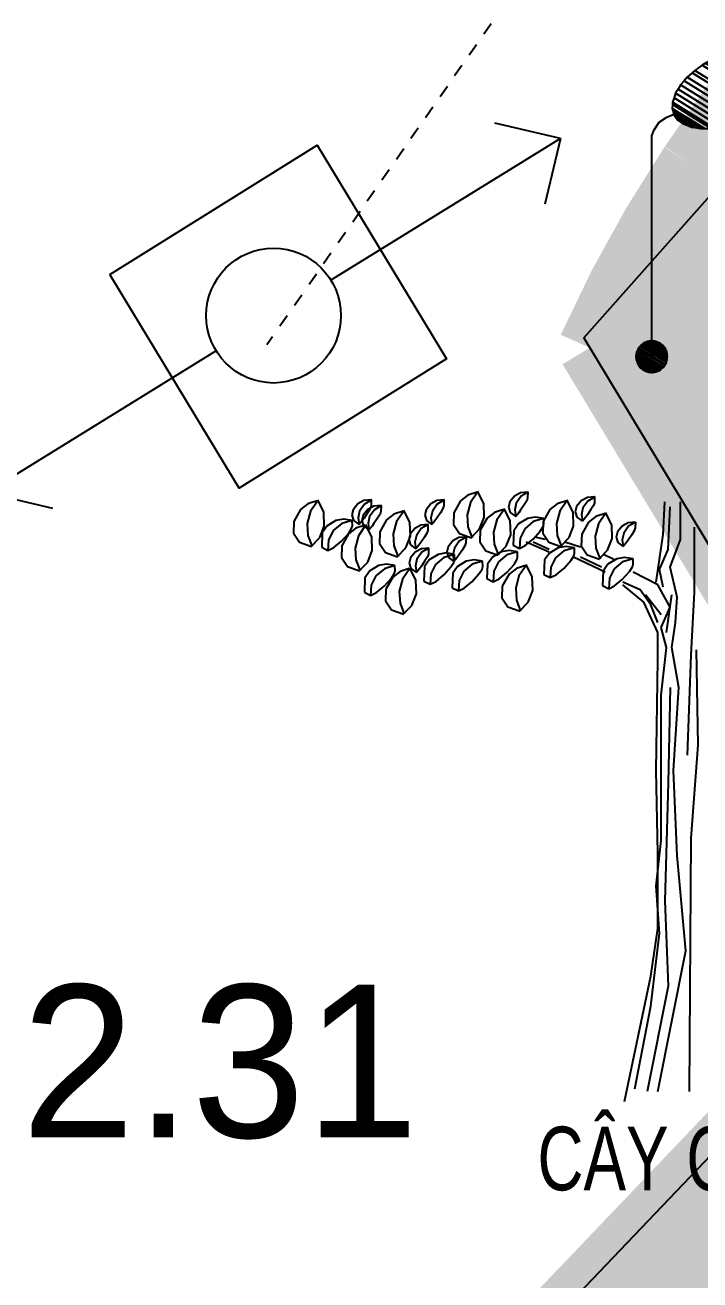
# Model space of a CAD drawing. Header units: millimetres. Extents: x 476643 to 477419, y 1110674 to 1111494.
# Drawn here: x 476932.17 to 476937.48, y 1111227.27 to 1111237.13 of the extents above; entities that cross this region are included whole.
import ezdxf

# ---------------------------------------------------------------- set-up
doc = ezdxf.new("R2010")
doc.units = ezdxf.units.MM
doc.header["$LTSCALE"] = 0.001
doc.header["$MEASUREMENT"] = 0
doc.linetypes.add('DASHED2', pattern=[0.375, 0.25, -0.125])
doc.layers.add('D-CONGTRINH', color=7, linetype='Continuous', lineweight=15)
doc.layers.add('HT_Text', color=7, linetype='Continuous', lineweight=15)
for name, color, linetype in [('HT_Cao do', 7, 'Continuous'), ('HT_duong', 1, 'Continuous'), ('HT_thuc vat', 3, 'Continuous'), ('Ky hieu', 7, 'Continuous'), ('Net manh', 252, 'Continuous')]:
    doc.layers.add(name, color=color, linetype=linetype)
doc.styles.add('DIM', font='VAVON.TTF')

# ---------------------------------------------------------------- blocks, each defined once
blk = doc.blocks.new('CDHT')
at = {"layer": 'Ky hieu', "color": 5, "ltscale": 0.001}
for p, q in [((474181.866, 1112250.568), (474182.503, 1112251.205)), ((474190.866, 1112250.568), (474190.23, 1112251.205)), ((474181.866, 1112250.568), (474185.466, 1112250.568)), ((474181.866, 1112250.568), (474182.503, 1112249.932)), ((474187.266, 1112250.568), (474190.866, 1112250.568)), ((474190.866, 1112250.568), (474190.23, 1112249.932))]:
    blk.add_line(p, q, dxfattribs=at)
blk.add_circle((474186.366, 1112250.568), 0.9, dxfattribs=at)
blk = doc.blocks.new('Cot den')
at = {"layer": 'Ky hieu', "color": 5, "linetype": 'Continuous'}
for p, q in [((474186.045, 1112245.174), (474186.126, 1112245.228)), ((474186.126, 1112245.228), (474186.193, 1112245.255)), ((474185.965, 1112245.026), (474185.991, 1112245.093)), ((474185.991, 1112245.093), (474186.045, 1112245.174)), ((474185.965, 1112242.67), (474185.965, 1112245.026))]:
    blk.add_line(p, q, dxfattribs=at)
mesh = blk.add_polyface(dxfattribs=at)
corners = [(474186.293, 1112245.159), (474186.24, 1112245.199), (474186.324, 1112245.147), (474186.222, 1112245.225), (474186.388, 1112245.122), (474186.202, 1112245.255), (474186.426, 1112245.115), (474186.192, 1112245.289), (474186.489, 1112245.105), (474186.184, 1112245.319), (474186.528, 1112245.105), (474186.186, 1112245.362), (474186.599, 1112245.106), (474186.187, 1112245.386), (474186.631, 1112245.111), (474186.204, 1112245.434), (474186.707, 1112245.122), (474186.22, 1112245.483), (474186.772, 1112245.14), (474186.246, 1112245.526), (474186.839, 1112245.159), (474186.272, 1112245.571), (474186.898, 1112245.183), (474186.31, 1112245.616), (474186.965, 1112245.21), (474186.343, 1112245.654), (474187.016, 1112245.237), (474186.397, 1112245.701), (474187.086, 1112245.274), (474186.425, 1112245.727), (474187.119, 1112245.297), (474186.505, 1112245.781), (474187.199, 1112245.351), (474186.538, 1112245.804), (474187.227, 1112245.377), (474186.608, 1112245.841), (474187.281, 1112245.424), (474186.658, 1112245.868), (474187.313, 1112245.462), (474186.726, 1112245.896), (474187.352, 1112245.507), (474186.785, 1112245.919), (474187.378, 1112245.552), (474186.851, 1112245.938), (474187.404, 1112245.595), (474186.917, 1112245.956), (474187.42, 1112245.644), (474186.993, 1112245.967), (474187.436, 1112245.692), (474187.025, 1112245.972), (474187.438, 1112245.716), (474187.095, 1112245.973), (474187.44, 1112245.759), (474187.135, 1112245.973), (474187.432, 1112245.789), (474187.422, 1112245.824), (474187.197, 1112245.963), (474187.422, 1112245.824), (474187.401, 1112245.854), (474187.235, 1112245.956), (474187.384, 1112245.879), (474187.3, 1112245.931), (474187.331, 1112245.919)]
mesh.append_faces([[corners[k] for k in face] for face in [(0, 0, 2, 1), (1, 2, 4, 3), (3, 4, 6, 5), (5, 6, 8, 7), (7, 8, 10, 9), (9, 10, 12, 11), (11, 12, 14, 13), (13, 14, 16, 15), (15, 16, 18, 17), (17, 18, 20, 19), (19, 20, 22, 21), (21, 22, 24, 23), (23, 24, 26, 25), (25, 26, 28, 27), (27, 28, 30, 29), (29, 30, 32, 31), (31, 32, 34, 33), (33, 34, 36, 35), (35, 36, 38, 37), (37, 38, 40, 39), (39, 40, 42, 41), (41, 42, 44, 43), (43, 44, 46, 45), (45, 46, 48, 47), (47, 48, 50, 49), (49, 50, 52, 51), (51, 52, 54, 53), (53, 54, 57, 56), (56, 55, 58, 59), (59, 58, 60, 61), (61, 60, 62, 62)]], dxfattribs={"vtx0": -1, "vtx2": -1, "color": 5})
mesh = blk.add_polyface(dxfattribs=at)
corners = [(474185.872, 1112242.529), (474185.856, 1112242.542), (474185.903, 1112242.513), (474185.846, 1112242.551), (474185.909, 1112242.511), (474185.832, 1112242.567), (474185.934, 1112242.504), (474185.824, 1112242.577), (474185.943, 1112242.503), (474185.815, 1112242.594), (474185.965, 1112242.501), (474185.808, 1112242.608), (474185.978, 1112242.502), (474185.804, 1112242.623), (474185.995, 1112242.504), (474185.799, 1112242.639), (474186.01, 1112242.508), (474185.798, 1112242.655), (474186.026, 1112242.513), (474185.796, 1112242.67), (474186.039, 1112242.519), (474185.796, 1112242.67), (474186.057, 1112242.529), (474185.798, 1112242.689), (474186.065, 1112242.535), (474185.799, 1112242.7), (474186.084, 1112242.551), (474185.806, 1112242.723), (474186.089, 1112242.557), (474185.808, 1112242.732), (474186.105, 1112242.577), (474185.82, 1112242.754), (474186.109, 1112242.585), (474185.824, 1112242.762), (474186.121, 1112242.608), (474185.84, 1112242.782), (474186.123, 1112242.616), (474185.846, 1112242.789), (474186.13, 1112242.639), (474185.864, 1112242.804), (474186.131, 1112242.65), (474185.872, 1112242.81), (474186.133, 1112242.67), (474185.89, 1112242.82), (474186.131, 1112242.684), (474185.903, 1112242.826), (474186.13, 1112242.7), (474185.919, 1112242.831), (474186.125, 1112242.716), (474185.934, 1112242.835), (474186.121, 1112242.732), (474185.951, 1112242.837), (474186.114, 1112242.745), (474185.965, 1112242.838), (474186.105, 1112242.762), (474185.986, 1112242.836), (474186.097, 1112242.772), (474185.995, 1112242.835), (474186.084, 1112242.789), (474186.02, 1112242.828), (474186.073, 1112242.797), (474186.026, 1112242.826), (474186.057, 1112242.81)]
mesh.append_faces([[corners[k] for k in face] for face in [(0, 0, 2, 1), (1, 2, 4, 3), (3, 4, 6, 5), (5, 6, 8, 7), (7, 8, 10, 9), (9, 10, 12, 11), (11, 12, 14, 13), (13, 14, 16, 15), (15, 16, 18, 17), (17, 18, 20, 19), (21, 20, 22, 23), (23, 22, 24, 25), (25, 24, 26, 27), (27, 26, 28, 29), (29, 28, 30, 31), (31, 30, 32, 33), (33, 32, 34, 35), (35, 34, 36, 37), (37, 36, 38, 39), (39, 38, 40, 41), (41, 40, 42, 43), (43, 42, 44, 45), (45, 44, 46, 47), (47, 46, 48, 49), (49, 48, 50, 51), (51, 50, 52, 53), (53, 52, 54, 55), (55, 54, 56, 57), (57, 56, 58, 59), (59, 58, 60, 61), (61, 60, 62, 62)]], dxfattribs={"vtx0": -1, "vtx2": -1, "color": 5})
blk = doc.blocks.new('tree50')
for p, q in [((-1807.4204, 4750.4996), (-1879.5884, 4727.1356)), ((-1803.0988, 4750.4996), (-1859.4468, 4667.5916)), ((-1754.6128, 4660.1676), (-1803.0988, 4756.6996)), ((-1464.94, 4745.6916), (-1512.4984, 4719.5196)), ((-1408.4212, 4750.4996), (-1464.94, 4745.6916)), ((-1404.0756, 4750.4996), (-1461.4484, 4717.7356)), ((-1408.4212, 4750.4996), (-1409.7884, 4704.0156)), ((-3137.3276, 4658.9476), (-3195.2864, 4614.1716)), ((-3065.1596, 4682.3356), (-3137.3276, 4658.9476)), ((-3060.8384, 4682.3356), (-3117.186, 4599.4036)), ((-3012.352, 4591.9796), (-3060.8384, 4688.5356)), ((-2744.2368, 4657.5556), (-2780.8332, 4612.1476)), ((-2696.6536, 4683.7036), (-2744.2368, 4657.5556)), ((-2693.1624, 4655.7476), (-2731.224, 4601.7716)), ((-2640.1352, 4688.5356), (-2696.6536, 4683.7036)), ((-2635.7896, 4688.5356), (-2693.1624, 4655.7476)), ((-2618.5776, 4640.3196), (-2666.1604, 4614.1716)), ((-2641.5268, 4642.0276), (-2648.802, 4620.3476)), ((-2640.1352, 4688.5356), (-2641.5268, 4642.0276)), ((-2562.0588, 4645.1556), (-2618.5776, 4640.3196)), ((-2557.7376, 4645.1556), (-2615.0864, 4612.3636)), ((-2562.0588, 4645.1556), (-2563.4504, 4598.6436)), ((-2171.7268, 4657.5556), (-2208.348, 4612.1476)), ((-2124.1684, 4683.7036), (-2171.7268, 4657.5556)), ((-2120.6772, 4655.7476), (-2158.7144, 4601.7716)), ((-2067.6496, 4688.5356), (-2124.1684, 4683.7036)), ((-2063.304, 4688.5356), (-2120.6772, 4655.7476)), ((-2069.0168, 4642.0276), (-2076.3168, 4620.3476)), ((-2067.6496, 4688.5356), (-2069.0168, 4642.0276)), ((-1937.5472, 4682.3356), (-1991.136, 4587.8276)), ((-1879.5884, 4727.1356), (-1937.5472, 4682.3356)), ((-1859.4468, 4667.5916), (-1885.4964, 4570.7876)), ((-1751.0484, 4552.1836), (-1754.6128, 4660.1676)), ((-1549.1196, 4674.1316), (-1560.2036, 4632.7516)), ((-1512.4984, 4719.5196), (-1549.1196, 4674.1316)), ((-1499.4856, 4663.7316), (-1511.0824, 4611.4396)), ((-1461.4484, 4717.7356), (-1499.4856, 4663.7316)), ((-1436.888, 4649.7676), (-1464.7932, 4607.9716)), ((-1417.0884, 4682.3356), (-1436.888, 4649.7676)), ((-1409.7884, 4704.0156), (-1417.0884, 4682.3356)), ((-1176.976, 4658.9476), (-1234.9348, 4614.1716)), ((-1104.8324, 4682.3356), (-1176.976, 4658.9476)), ((-1100.4868, 4682.3356), (-1156.8344, 4599.4036)), ((-1052.0248, 4591.9796), (-1100.4868, 4688.5356)), ((-1024.3392, 4636.9516), (-1035.4232, 4595.5676)), ((-987.718, 4682.3356), (-1024.3392, 4636.9516)), ((-940.1352, 4708.4836), (-987.718, 4682.3356)), ((-936.644, 4680.5556), (-974.7056, 4626.5516)), ((-883.6408, 4713.3196), (-940.1352, 4708.4836)), ((-879.2952, 4713.3196), (-936.644, 4680.5556)), ((-892.308, 4645.1556), (-912.1076, 4612.5836)), ((-885.008, 4666.8316), (-892.308, 4645.1556)), ((-883.6408, 4713.3196), (-885.008, 4666.8316)), ((-344.968, 4416.9076), (-331.152, 4673.2556)), ((-206.98, 4377.4796), (-206.98, 4673.2556)), ((-3195.2864, 4614.1716), (-3248.8752, 4519.6396)), ((-3117.186, 4599.4036), (-3143.2356, 4502.5996)), ((-3008.7876, 4484.0196), (-3012.352, 4591.9796)), ((-2855.1496, 4538.0996), (-2917.8452, 4526.6236)), ((-2789.2072, 4526.6236), (-2855.1496, 4538.0996)), ((-2780.8332, 4612.1476), (-2791.9416, 4570.7876)), ((-2791.9416, 4570.7876), (-2778.1968, 4528.4076)), ((-2731.224, 4601.7716), (-2742.7964, 4549.4756)), ((-2742.7964, 4549.4756), (-2735.5452, 4496.3996)), ((-2702.7572, 4568.7636), (-2713.8656, 4527.4036)), ((-2696.5072, 4545.9836), (-2711.5464, 4525.6716)), ((-2666.1604, 4614.1716), (-2702.7572, 4568.7636)), ((-2668.602, 4587.8036), (-2696.5072, 4545.9836)), ((-2648.802, 4620.3476), (-2668.602, 4587.8036)), ((-2653.148, 4558.3876), (-2664.7444, 4506.0916)), ((-2615.0864, 4612.3636), (-2653.148, 4558.3876)), ((-2590.55, 4544.4196), (-2618.4556, 4502.5996)), ((-2570.7504, 4576.9636), (-2590.55, 4544.4196)), ((-2563.4504, 4598.6436), (-2570.7504, 4576.9636)), ((-2460.7404, 4578.3796), (-2518.6996, 4533.5796)), ((-2388.5972, 4601.7716), (-2460.7404, 4578.3796)), ((-2384.2512, 4601.7716), (-2440.5988, 4518.8356)), ((-2335.7896, 4511.4116), (-2384.2512, 4607.9716)), ((-2208.348, 4612.1476), (-2219.432, 4570.7876)), ((-2219.432, 4570.7876), (-2205.7112, 4528.4076)), ((-2158.7144, 4601.7716), (-2170.3108, 4549.4756)), ((-2170.3108, 4549.4756), (-2163.06, 4496.3996)), ((-2124.022, 4545.9836), (-2139.0364, 4525.6716)), ((-2096.1164, 4587.8036), (-2124.022, 4545.9836)), ((-2076.3168, 4620.3476), (-2096.1164, 4587.8036)), ((-1991.136, 4587.8276), (-1993.9192, 4496.3996)), ((-1885.4964, 4570.7876), (-1880.0032, 4477.8676)), ((-1787.1568, 4461.3156), (-1751.0484, 4552.1836)), ((-1729.3684, 4545.9836), (-1782.9572, 4451.4756)), ((-1671.4096, 4590.7836), (-1729.3684, 4545.9836)), ((-1599.2416, 4614.1716), (-1671.4096, 4590.7836)), ((-1594.9204, 4614.1716), (-1651.268, 4531.2396)), ((-1546.434, 4523.8156), (-1594.9204, 4620.3476)), ((-1560.2036, 4632.7516), (-1546.4828, 4590.3916)), ((-1546.4828, 4590.3916), (-1503.8316, 4558.3876)), ((-1511.0824, 4611.4396), (-1503.8316, 4558.3876)), ((-1479.808, 4587.6596), (-1503.8316, 4558.3876)), ((-1412.01, 4542.2476), (-1480.638, 4500.5996)), ((-1464.7932, 4607.9716), (-1479.808, 4587.6596)), ((-1349.3148, 4553.7236), (-1412.01, 4542.2476)), ((-1283.3724, 4542.2476), (-1366.0628, 4518.3956)), ((-1283.3724, 4542.2476), (-1349.3148, 4553.7236)), ((-1234.9348, 4614.1716), (-1288.5236, 4519.6396)), ((-1282.054, 4499.9156), (-1283.3724, 4542.2476)), ((-1156.8344, 4599.4036), (-1182.884, 4502.5996)), ((-1048.436, 4484.0196), (-1052.0248, 4591.9796)), ((-1035.4232, 4595.5676), (-1021.7024, 4553.2116)), ((-1021.7024, 4553.2116), (-979.0512, 4521.2036)), ((-974.7056, 4626.5516), (-986.302, 4574.2556)), ((-986.302, 4574.2556), (-979.0512, 4521.2036)), ((-955.0276, 4550.4756), (-979.0512, 4521.2036)), ((-940.0132, 4570.7876), (-955.0276, 4550.4756)), ((-912.1076, 4612.5836), (-940.0132, 4570.7876)), ((-873.3872, 4559.8036), (-931.346, 4515.0036)), ((-801.2192, 4583.1676), (-873.3872, 4559.8036)), ((-796.898, 4583.1676), (-853.2456, 4500.2556)), ((-748.436, 4492.8116), (-796.898, 4589.3676)), ((-303.564, 4298.5956), (-289.768, 4633.7996)), ((-3248.8752, 4519.6396), (-3251.6584, 4428.2356)), ((-3143.2356, 4502.5996), (-3137.7424, 4409.6796)), ((-3044.896, 4393.1516), (-3008.7876, 4484.0196)), ((-2986.4732, 4484.9716), (-3024.2904, 4431.5556)), ((-2917.8452, 4526.6236), (-2986.4732, 4484.9716)), ((-2937.7912, 4447.3996), (-2974.5344, 4374.0116)), ((-2871.898, 4502.7716), (-2937.7912, 4447.3996)), ((-2789.2072, 4526.6236), (-2871.898, 4502.7716)), ((-2760.008, 4466.8316), (-2817.9672, 4422.0316)), ((-2816.2092, 4428.2836), (-2793.6508, 4463.2436)), ((-2793.6508, 4463.2436), (-2787.9136, 4484.2876)), ((-2787.9136, 4484.2876), (-2789.2072, 4526.6236)), ((-2778.1968, 4528.4076), (-2735.5452, 4496.3996)), ((-2687.84, 4490.1996), (-2760.008, 4466.8316)), ((-2683.5188, 4490.1996), (-2739.842, 4407.2876)), ((-2711.5464, 4525.6716), (-2735.5452, 4496.3996)), ((-2713.8656, 4527.4036), (-2700.1204, 4485.0236)), ((-2700.1204, 4485.0236), (-2657.4936, 4453.0156)), ((-2635.0324, 4399.8636), (-2683.5188, 4496.3996)), ((-2664.7444, 4506.0916), (-2657.4936, 4453.0156)), ((-2633.47, 4482.2876), (-2657.4936, 4453.0156)), ((-2618.4556, 4502.5996), (-2633.47, 4482.2876)), ((-2572.2884, 4439.0756), (-2575.0716, 4347.6676)), ((-2518.6996, 4533.5796), (-2572.2884, 4439.0756)), ((-2440.5988, 4518.8356), (-2466.6488, 4422.0316)), ((-2332.2004, 4403.4316), (-2335.7896, 4511.4116)), ((-2297.508, 4465.4156), (-2334.1292, 4420.0316)), ((-2249.9252, 4491.5876), (-2297.508, 4465.4156)), ((-2246.434, 4463.6356), (-2284.4956, 4409.6316)), ((-2193.4312, 4496.3996), (-2249.9252, 4491.5876)), ((-2189.0852, 4496.3996), (-2246.434, 4463.6356)), ((-2205.7112, 4528.4076), (-2163.06, 4496.3996)), ((-2194.7984, 4449.9156), (-2202.098, 4428.2356)), ((-2193.4312, 4496.3996), (-2194.7984, 4449.9156)), ((-2139.0364, 4525.6716), (-2163.06, 4496.3996)), ((-1993.9192, 4496.3996), (-1946.8488, 4425.3036)), ((-1880.0032, 4477.8676), (-1846.4584, 4391.0516)), ((-1855.1252, 4391.0516), (-1787.1568, 4461.3156)), ((-1782.9572, 4451.4756), (-1785.7404, 4360.0476)), ((-1651.268, 4531.2396), (-1677.3176, 4434.4356)), ((-1542.8696, 4415.8316), (-1546.434, 4523.8156)), ((-1518.4556, 4447.1796), (-1523.1672, 4332.6796)), ((-1480.638, 4500.5996), (-1518.4556, 4447.1796)), ((-1431.9564, 4463.0236), (-1468.6996, 4389.6356)), ((-1366.0628, 4518.3956), (-1431.9564, 4463.0236)), ((-1367.6496, 4380.6276), (-1310.3744, 4443.9076)), ((-1310.3744, 4443.9076), (-1287.8156, 4478.8676)), ((-1288.5236, 4519.6396), (-1291.3068, 4428.2356)), ((-1287.8156, 4478.8676), (-1282.054, 4499.9156)), ((-1182.884, 4502.5996), (-1177.4152, 4409.6796)), ((-1084.5444, 4393.1516), (-1048.436, 4484.0196)), ((-931.346, 4515.0036), (-984.9348, 4420.4956)), ((-853.2456, 4500.2556), (-879.2952, 4403.4316)), ((-744.8472, 4384.8516), (-748.436, 4492.8116)), ((-703.392, 4438.6116), (-714.5004, 4397.2516)), ((-666.7708, 4484.0196), (-703.392, 4438.6116)), ((-619.2124, 4510.1676), (-666.7708, 4484.0196)), ((-615.7212, 4482.2396), (-653.7824, 4428.2356)), ((-562.6936, 4515.0036), (-619.2124, 4510.1676)), ((-558.348, 4515.0036), (-615.7212, 4482.2396)), ((-571.3608, 4446.8156), (-591.1604, 4414.2716)), ((-564.0852, 4468.4916), (-571.3608, 4446.8156)), ((-562.6936, 4515.0036), (-564.0852, 4468.4916)), ((-96.58, 3963.3796), (-96.58, 4476.0636)), ((-3251.6584, 4428.2356), (-3204.5884, 4357.1396)), ((-3204.5884, 4357.1396), (-3108.5432, 4322.8636)), ((-3137.7424, 4409.6796), (-3104.1976, 4322.8636)), ((-3112.8648, 4322.8636), (-3044.896, 4393.1516)), ((-3024.2904, 4431.5556), (-3029.0024, 4317.0516)), ((-2974.5344, 4374.0116), (-2979.93, 4292.1276)), ((-2933.9584, 4314.9796), (-2873.4848, 4365.0036)), ((-2873.4848, 4365.0036), (-2816.2092, 4428.2836)), ((-2817.9672, 4422.0316), (-2871.556, 4327.5276)), ((-2739.842, 4407.2876), (-2765.9164, 4310.4876)), ((-2631.468, 4291.8836), (-2635.0324, 4399.8636)), ((-2575.0716, 4347.6676), (-2528.0012, 4276.5756)), ((-2466.6488, 4422.0316), (-2461.18, 4329.1156)), ((-2368.3088, 4312.5836), (-2332.2004, 4403.4316)), ((-2334.1292, 4420.0316), (-2345.2132, 4378.6516)), ((-2345.2132, 4378.6516), (-2331.468, 4336.2916)), ((-2284.4956, 4409.6316), (-2296.092, 4357.3356)), ((-2296.092, 4357.3356), (-2288.8412, 4304.2836)), ((-2249.8032, 4353.8676), (-2264.8176, 4333.5556)), ((-2221.898, 4395.6676), (-2249.8032, 4353.8676)), ((-2202.098, 4428.2356), (-2221.898, 4395.6676)), ((-1998.2652, 4366.2476), (-2034.8616, 4320.8636)), ((-1950.682, 4392.4196), (-1998.2652, 4366.2476)), ((-1947.1908, 4364.4636), (-1985.2524, 4310.4876)), ((-1894.1636, 4397.2516), (-1950.682, 4392.4196)), ((-1889.8176, 4397.2516), (-1947.1908, 4364.4636)), ((-1946.8488, 4425.3036), (-1850.804, 4391.0516)), ((-1895.5552, 4350.7436), (-1902.8304, 4329.0636)), ((-1894.1636, 4397.2516), (-1895.5552, 4350.7436)), ((-1785.7404, 4360.0476), (-1738.6704, 4288.9516)), ((-1677.3176, 4434.4356), (-1671.8244, 4341.5156)), ((-1671.8244, 4341.5156), (-1638.2796, 4254.6996)), ((-1578.978, 4324.9636), (-1542.8696, 4415.8316)), ((-1468.6996, 4389.6356), (-1474.0952, 4307.7516)), ((-1428.1236, 4330.6036), (-1367.6496, 4380.6276)), ((-1241.8684, 4278.8676), (-1421.2632, 4357.7516)), ((-1241.8684, 4298.5956), (-1366.0628, 4357.7516)), ((-1269.4808, 4377.4796), (-1352.2688, 4397.1796)), ((-1291.3068, 4428.2356), (-1244.2368, 4357.1396)), ((-1244.2368, 4357.1396), (-1148.1916, 4322.8636)), ((-1177.4152, 4409.6796), (-1143.846, 4322.8636)), ((-1152.5376, 4322.8636), (-1084.5444, 4393.1516)), ((-993.5044, 4318.3236), (-1117.6984, 4357.7516)), ((-984.9348, 4420.4956), (-987.718, 4329.0636)), ((-879.2952, 4403.4316), (-873.802, 4310.5356)), ((-780.9556, 4293.9836), (-744.8472, 4384.8516)), ((-714.5004, 4397.2516), (-700.7552, 4354.8716)), ((-700.7552, 4354.8716), (-658.104, 4322.8636)), ((-653.7824, 4428.2356), (-665.3548, 4375.9396)), ((-665.3548, 4375.9396), (-658.104, 4322.8636)), ((-634.0804, 4352.1356), (-658.104, 4322.8636)), ((-619.0656, 4372.4476), (-634.0804, 4352.1356)), ((-591.1604, 4414.2716), (-619.0656, 4372.4476)), ((-400.144, 4042.2596), (-344.968, 4416.9076)), ((-289.768, 4160.5716), (-206.98, 4377.4796)), ((-3029.0024, 4317.0516), (-2979.93, 4292.1276)), ((-2979.93, 4292.1276), (-2933.9584, 4314.9796)), ((-2871.556, 4327.5276), (-2874.3392, 4236.0956)), ((-2765.9164, 4310.4876), (-2760.4232, 4217.5676)), ((-2667.5764, 4201.0116), (-2631.468, 4291.8836)), ((-2528.0012, 4276.5756), (-2431.9564, 4242.2956)), ((-2461.18, 4329.1156), (-2427.6108, 4242.2956)), ((-2436.302, 4242.2956), (-2368.3088, 4312.5836)), ((-2331.468, 4336.2916), (-2288.8412, 4304.2836)), ((-2293.1624, 4279.4796), (-2329.7836, 4234.0956)), ((-2245.604, 4305.6516), (-2293.1624, 4279.4796)), ((-2264.8176, 4333.5556), (-2288.8412, 4304.2836)), ((-2242.1128, 4277.6996), (-2280.174, 4223.7196)), ((-2189.0852, 4310.4876), (-2245.604, 4305.6516)), ((-2184.7396, 4310.4876), (-2242.1128, 4277.6996)), ((-2197.7524, 4242.2956), (-2217.552, 4209.7516)), ((-2190.4768, 4263.9756), (-2197.7524, 4242.2956)), ((-2189.0852, 4310.4876), (-2190.4768, 4263.9756)), ((-2114.2564, 4260.5596), (-2182.884, 4218.9076)), ((-2051.5608, 4272.0316), (-2114.2564, 4260.5596)), ((-1985.6428, 4260.5596), (-2068.3332, 4236.7076)), ((-1985.6428, 4260.5596), (-2051.5608, 4272.0316)), ((-2034.8616, 4320.8636), (-2045.97, 4279.4796)), ((-2045.97, 4279.4796), (-2032.2248, 4237.1196)), ((-1985.2524, 4310.4876), (-1996.8244, 4258.1916)), ((-1996.8244, 4258.1916), (-1989.5736, 4205.1156)), ((-1984.3244, 4218.2236), (-1985.6428, 4260.5596)), ((-1950.5356, 4254.6996), (-1965.5744, 4234.3876)), ((-1922.6304, 4296.5196), (-1950.5356, 4254.6996)), ((-1902.8304, 4329.0636), (-1922.6304, 4296.5196)), ((-1738.6704, 4288.9516), (-1642.6252, 4254.6996)), ((-1618.6752, 4280.4316), (-1687.3276, 4238.7556)), ((-1646.9468, 4254.6996), (-1578.978, 4324.9636)), ((-1572.7524, 4256.5556), (-1638.646, 4201.1836)), ((-1555.98, 4291.9076), (-1618.6752, 4280.4316)), ((-1490.062, 4280.4316), (-1572.7524, 4256.5556)), ((-1490.062, 4280.4316), (-1555.98, 4291.9076)), ((-1523.1672, 4332.6796), (-1474.0952, 4307.7516)), ((-1488.7436, 4238.0756), (-1490.062, 4280.4316)), ((-1474.0952, 4307.7516), (-1428.1236, 4330.6036)), ((-1238.768, 4271.0076), (-1276.5852, 4217.5916)), ((-1170.1156, 4312.6596), (-1238.768, 4271.0076)), ((-1124.1928, 4288.8076), (-1190.0864, 4233.4356)), ((-1107.4448, 4324.1556), (-1170.1156, 4312.6596)), ((-1041.5024, 4312.6596), (-1124.1928, 4288.8076)), ((-1041.5024, 4312.6596), (-1107.4448, 4324.1556)), ((-1068.5044, 4214.3196), (-1045.9456, 4249.2796)), ((-1045.9456, 4249.2796), (-1040.184, 4270.3236)), ((-1040.184, 4270.3236), (-1041.5024, 4312.6596)), ((-987.718, 4329.0636), (-940.648, 4257.9716)), ((-940.648, 4257.9716), (-844.6028, 4223.7196)), ((-873.802, 4310.5356), (-840.2572, 4223.7196)), ((-848.9484, 4223.7196), (-780.9556, 4293.9836)), ((-731.3216, 4219.7156), (-814.1096, 4259.1676)), ((-372.556, 4140.8436), (-303.564, 4298.5956)), ((-2874.3392, 4236.0956), (-2827.2688, 4165.0036)), ((-2827.2688, 4165.0036), (-2731.224, 4130.7476)), ((-2760.4232, 4217.5676), (-2726.8784, 4130.7476)), ((-2735.5452, 4130.7476), (-2667.5764, 4201.0116)), ((-2582.4204, 4172.5476), (-2651.0728, 4130.8836)), ((-2536.4976, 4148.6796), (-2602.3908, 4093.3116)), ((-2519.7248, 4184.0196), (-2582.4204, 4172.5476)), ((-2453.8068, 4172.5476), (-2536.4976, 4148.6796)), ((-2453.8068, 4172.5476), (-2519.7248, 4184.0196)), ((-2452.4888, 4130.1996), (-2453.8068, 4172.5476)), ((-2340.892, 4149.3396), (-2413.0356, 4125.9636)), ((-2336.5464, 4149.3396), (-2392.894, 4066.4196)), ((-2329.7836, 4234.0956), (-2340.892, 4192.7116)), ((-2340.892, 4192.7116), (-2327.1468, 4150.3556)), ((-2288.0844, 4058.9836), (-2336.5464, 4155.5436)), ((-2327.1468, 4150.3556), (-2284.4956, 4118.3476)), ((-2280.174, 4223.7196), (-2291.7464, 4171.4236)), ((-2291.7464, 4171.4236), (-2284.4956, 4118.3476)), ((-2260.472, 4147.6316), (-2284.4956, 4118.3476)), ((-2245.4572, 4167.9316), (-2260.472, 4147.6316)), ((-2217.552, 4209.7516), (-2245.4572, 4167.9316)), ((-2220.7016, 4165.4916), (-2225.4136, 4050.9996)), ((-2182.884, 4218.9076), (-2220.7016, 4165.4916)), ((-2134.2268, 4181.3356), (-2170.9456, 4107.9476)), ((-2068.3332, 4236.7076), (-2134.2268, 4181.3356)), ((-2069.896, 4098.9516), (-2012.6204, 4162.2196)), ((-2032.2248, 4237.1196), (-1989.5736, 4205.1156)), ((-2012.6204, 4162.2196), (-1990.062, 4197.1796)), ((-1961.1312, 4166.0876), (-1998.9484, 4112.6836)), ((-1990.062, 4197.1796), (-1984.3244, 4218.2236)), ((-1965.5744, 4234.3876), (-1989.5736, 4205.1156)), ((-1892.5032, 4207.7516), (-1961.1312, 4166.0876)), ((-1846.556, 4183.8996), (-1912.4496, 4128.5276)), ((-1829.808, 4219.2276), (-1892.5032, 4207.7516)), ((-1763.8656, 4207.7516), (-1846.556, 4183.8996)), ((-1763.8656, 4207.7516), (-1829.808, 4219.2276)), ((-1790.8676, 4109.4116), (-1768.3088, 4144.3716)), ((-1768.3088, 4144.3716), (-1762.5472, 4165.4156)), ((-1762.5472, 4165.4156), (-1763.8656, 4207.7516)), ((-1725.1204, 4185.3396), (-1729.8568, 4070.8476)), ((-1687.3276, 4238.7556), (-1725.1204, 4185.3396)), ((-1638.646, 4201.1836), (-1675.3648, 4127.8076)), ((-1574.3392, 4118.7996), (-1517.064, 4182.0676)), ((-1497.9232, 4150.7556), (-1555.882, 4105.9556)), ((-1517.064, 4182.0676), (-1494.5052, 4217.0516)), ((-1425.7552, 4174.1316), (-1497.9232, 4150.7556)), ((-1494.5052, 4217.0516), (-1488.7436, 4238.0756)), ((-1421.434, 4174.1316), (-1477.7816, 4091.2116)), ((-1372.9476, 4083.7756), (-1421.434, 4180.3356)), ((-1276.5852, 4217.5916), (-1281.2972, 4103.0996)), ((-1226.8052, 4160.0596), (-1232.2248, 4078.1596)), ((-1190.0864, 4233.4356), (-1226.8052, 4160.0596)), ((-1186.2532, 4101.0236), (-1125.7796, 4151.0516)), ((-1125.7796, 4151.0516), (-1068.5044, 4214.3196)), ((-800.3156, 4121.1316), (-1048.7044, 4239.4396)), ((-827.9036, 4160.5716), (-993.5044, 4239.4396)), ((-778.392, 4183.7036), (-816.1848, 4130.2836)), ((-709.7396, 4225.3556), (-778.392, 4183.7036)), ((-729.7104, 4146.1316), (-766.4292, 4072.7396)), ((-663.8168, 4201.4996), (-729.7104, 4146.1316)), ((-647.0444, 4236.8276), (-709.7396, 4225.3556)), ((-581.1264, 4225.3556), (-663.8168, 4201.4996)), ((-581.1264, 4225.3556), (-647.0444, 4236.8276)), ((-608.1284, 4127.0156), (-585.5696, 4161.9756)), ((-585.5696, 4161.9756), (-579.808, 4183.0196)), ((-579.808, 4183.0196), (-581.1264, 4225.3556)), ((-234.568, 3923.9516), (-289.768, 4160.5716)), ((-2688.8656, 4077.4676), (-2693.602, 3962.9636)), ((-2651.0728, 4130.8836), (-2688.8656, 4077.4676)), ((-2602.3908, 4093.3116), (-2639.1096, 4019.9236)), ((-2538.0844, 4010.9116), (-2480.8088, 4074.1956)), ((-2470.9944, 4081.1636), (-2524.5832, 3986.6556)), ((-2480.8088, 4074.1956), (-2458.2504, 4109.1556)), ((-2413.0356, 4125.9636), (-2470.9944, 4081.1636)), ((-2458.2504, 4109.1556), (-2452.4888, 4130.1996)), ((-2392.894, 4066.4196), (-2418.9436, 3969.6036)), ((-2284.4956, 3951.0116), (-2288.0844, 4058.9836)), ((-2225.4136, 4050.9996), (-2176.3412, 4026.0636)), ((-2170.9456, 4107.9476), (-2176.3412, 4026.0636)), ((-2176.3412, 4026.0636), (-2130.394, 4048.9116)), ((-2130.394, 4048.9116), (-2069.896, 4098.9516)), ((-1998.9484, 4112.6836), (-2003.6604, 3998.1796)), ((-1949.1928, 4055.1396), (-1954.5884, 3973.2436)), ((-1912.4496, 4128.5276), (-1949.1928, 4055.1396)), ((-1908.6164, 3996.1076), (-1848.1428, 4046.1316)), ((-1848.1428, 4046.1316), (-1790.8676, 4109.4116)), ((-1729.8568, 4070.8476), (-1680.7844, 4045.9116)), ((-1675.3648, 4127.8076), (-1680.7844, 4045.9116)), ((-1680.7844, 4045.9116), (-1634.8128, 4068.7756)), ((-1634.8128, 4068.7756), (-1574.3392, 4118.7996)), ((-1555.882, 4105.9556), (-1609.4712, 4011.4516)), ((-1477.7816, 4091.2116), (-1503.8316, 3994.3956)), ((-1369.3832, 3975.8036), (-1372.9476, 4083.7756)), ((-1281.2972, 4103.0996), (-1232.2248, 4078.1596)), ((-1232.2248, 4078.1596), (-1186.2532, 4101.0236)), ((-816.1848, 4130.2836), (-820.9212, 4015.7836)), ((-766.4292, 4072.7396), (-771.8488, 3990.8436)), ((-725.8772, 4013.7076), (-665.4036, 4063.7316)), ((-665.4036, 4063.7316), (-608.1284, 4127.0156)), ((-386.352, 4022.5356), (-579.5396, 4121.1316)), ((-344.968, 4002.8196), (-372.556, 4140.8436)), ((-2693.602, 3962.9636), (-2644.5296, 3938.0356)), ((-2639.1096, 4019.9236), (-2644.5296, 3938.0356)), ((-2644.5296, 3938.0356), (-2598.558, 3960.8876)), ((-2598.558, 3960.8876), (-2538.0844, 4010.9116)), ((-2524.5832, 3986.6556), (-2527.3664, 3895.2396)), ((-2418.9436, 3969.6036), (-2413.4748, 3876.6956)), ((-2320.604, 3860.1556), (-2284.4956, 3951.0116)), ((-2003.6604, 3998.1796), (-1954.5884, 3973.2436)), ((-1954.5884, 3973.2436), (-1908.6164, 3996.1076)), ((-1609.4712, 4011.4516), (-1612.2544, 3920.0316)), ((-1503.8316, 3994.3956), (-1498.3384, 3901.4876)), ((-1405.4916, 3884.9356), (-1369.3832, 3975.8036)), ((-820.9212, 4015.7836), (-771.8488, 3990.8436)), ((-771.8488, 3990.8436), (-725.8772, 4013.7076)), ((-524.3392, 3983.1036), (-662.3276, 4042.2596)), ((-496.752, 3884.5076), (-662.3276, 4022.5356)), ((-441.552, 3864.7956), (-524.3392, 3983.1036)), ((-289.768, 3845.0676), (-386.352, 4022.5356)), ((-124.192, 3470.4236), (-96.58, 3963.3796)), ((-2527.3664, 3895.2396), (-2480.2964, 3824.1316)), ((-2413.4748, 3876.6956), (-2379.9056, 3789.8796)), ((-2388.5972, 3789.8796), (-2320.604, 3860.1556)), ((-1612.2544, 3920.0316), (-1565.184, 3848.9276)), ((-1565.184, 3848.9276), (-1469.1392, 3814.6716)), ((-1498.3384, 3901.4876), (-1464.7932, 3814.6716)), ((-1473.4604, 3814.6716), (-1405.4916, 3884.9356)), ((-386.352, 3647.8876), (-496.752, 3884.5076)), ((-358.764, 3785.9116), (-482.956, 3943.6636)), ((-386.352, 3726.7716), (-441.552, 3864.7956)), ((-317.356, 3647.8876), (-275.976, 3943.6636)), ((-248.364, 3726.7716), (-234.568, 3923.9516)), ((-2480.2964, 3824.1316), (-2384.2512, 3789.8796)), ((-358.764, 3687.3276), (-289.768, 3845.0676)), ((-386.352, 3726.7716), (-386.352, 3726.7716)), ((-317.356, 3529.5756), (-358.764, 3687.3276)), ((-275.976, 3529.5756), (-248.364, 3726.7716)), ((-386.352, 3430.9916), (-386.352, 3647.8876)), ((-358.764, 3154.9316), (-317.356, 3529.5756)), ((-220.776, 3214.0876), (-275.976, 3529.5756)), ((-151.78, 2681.6876), (-124.192, 3470.4236)), ((-68.992, 2760.5716), (-82.788, 3509.8636)), ((-400.144, 2563.3796), (-386.352, 3430.9916)), ((-289.768, 3214.0876), (-303.564, 2464.7956)), ((-262.156, 2563.3796), (-220.776, 3214.0876)), ((-358.764, 2602.8196), (-358.764, 3154.9316)), ((-124.192, 2030.9916), (-68.992, 2760.5716)), ((-358.764, 2011.2676), (-358.764, 2602.8196)), ((-386.352, 1912.6836), (-400.144, 2563.3796)), ((-234.568, 1892.9556), (-262.156, 2563.3796)), ((-303.564, 2464.7956), (-331.152, 1538.0356)), ((-400.144, 1656.3476), (-358.764, 2011.2676)), ((-137.988, 39.4408), (-124.192, 2030.9916)), ((-386.352, 1321.1316), (-386.352, 1912.6836)), ((-165.576, 1143.6636), (-234.568, 1892.9556)), ((-372.556, 1281.6876), (-400.144, 1656.3476)), ((-331.152, 1538.0356), (-303.564, 867.6156)), ((-441.552, 946.4836), (-386.352, 1321.1316)), ((-441.552, 709.8636), (-372.556, 1281.6876)), ((-386.352, 39.4408), (-165.576, 1143.6636)), ((-648.5336, -39.4288), (-441.552, 946.4836)), ((-303.564, 867.6156), (-469.14, 39.4408)), ((-565.7456, 59.1552), (-441.552, 709.8636))]:
    blk.add_line(p, q)
blk = doc.blocks.new('fff')
for points in [[(476941.425, 1111240.1442), (476936.5672, 1111234.6728), (476939.3312, 1111230.0958), (476939.7309, 1111227.9009), (476939.7349, 1111224.7589), (476935.9101, 1111223.8886), (476935.9752, 1111226.5813), (476935.9752, 1111226.5813), (476939.3312, 1111230.0958)], [(476932.8407, 1111235.1703), (476934.4709, 1111236.1864), (476935.488, 1111234.5067), (476933.8578, 1111233.4906), (476932.8407, 1111235.1703)]]:
    blk.add_lwpolyline(points)
at = {"layer": 'HT_duong', "color": 252, "linetype": 'DASHED2', "ltscale": 2}
blk.add_lwpolyline([(476971.5525, 1111267.8839), (476964.9244, 1111279.0117), (476951.7968, 1111260.117), (476942.2494, 1111246.3241), (476934.0764, 1111234.6164)], dxfattribs=at)
at = {"xscale": 0.7360424541984685, "yscale": 0.7360424541402608, "zscale": 0.7360424542015039}
blk.add_blockref('Cot den', (127916.1007, 292576.7001), dxfattribs=at)
at = {"xscale": 0.5888339631658212, "yscale": 0.5888339635007854, "zscale": 0.5888339633612032, "rotation": 211.6577846730202}
blk.add_blockref('CDHT', (370866.1506, 1815256.3206), dxfattribs=at)
at = {"layer": 'HT_thuc vat', "xscale": 0.0009999999892897904, "yscale": 0.0009999999310821295, "zscale": 0.001}
blk.add_blockref('tree50', (476937.536, 1111228.709), dxfattribs=at)
at = {"layer": 'HT_Cao do', "color": 0}
blk.add_text('2.31', height=1.2, dxfattribs=at).set_placement((476932.1452, 1111228.3869))
at = {"layer": 'HT_Text', "color": 9, "style": 'DIM', "width": 0.75}
blk.add_text('CAÂY COØNG', height=0.5, dxfattribs=at).set_placement((476936.2034, 1111227.9714, 0))

msp = doc.modelspace()

# ---------------------------------------------------------------- hatches: boundary and pattern name
at = {"layer": 'Net manh', "lineweight": 35}
h = msp.add_hatch(dxfattribs=at)
h.set_pattern_fill('AR-CONC', color=256, scale=0.5, style=0)
h.set_pattern_definition([(50, (0, 0), (3.586300913, -0.313760675), [0.375, -4.125]), (355, (0, 0), (-0.693756668, 3.760960669), [0.3, -3.3]), (100.4514, (0.299, -0.026), (2.892546909, 3.44719771), [0.31870095, -3.50571056]), (46.1842, (0, 1), (5.336205243, -0.827595072), [0.5625, -6.1875]), (96.6356, (0.4447, 0.931), (4.673313528, 4.870589355), [0.47805144, -5.258565]), (351.1842, (0, 1), (4.673309726, 4.870593005), [0.45, -4.95]), (21, (0.5, 0.75), (2.9845352606, -2.013094453), [0.375, -4.125]), (326, (0.5, 0.75), (1.21657666, 3.625750225), [0.3, -3.3]), (71.4514, (0.7487, 0.5822), (4.201113143, 1.612652484), [0.31870095, -3.50571056]), (37.5, (0, 0), (0.0607992766, 1.6644692692), [0, -3.26, 0, -3.35, 0, -3.3125]), (7.5, (0, 0), (1.3153476872, 1.9720585594), [0, -1.91, 0, -3.185, 0, -1.2625]), (327.5, (-1.115, 0), (2.6691121809, -0.1127743587), [0, -1.25, 0, -3.9, 0, -5.175]), (317.5, (-1.615, 0), (2.9159308467, 0.5005249117), [0, -1.625, 0, -2.59, 0, -3.675])])
h.paths.add_polyline_path([(476992.124, 1111278.6991), (477030.4162, 1111301.5061), (477049.4278, 1111271.6805), (477053.9507, 1111274.2899), (477054.992, 1111272.6727), (477057.7715, 1111274.3261), (477036.9439, 1111305.5508), (477036.7871, 1111305.4566), (477040.9706, 1111298.8709), (477035.0335, 1111295.3044), (477030.85, 1111301.8901), (477036.9439, 1111305.5508), (477031.4593, 1111313.7734), (477024.2618, 1111315.6012), (476982.9279, 1111293.8106), (476991.5182, 1111278.36), (476987.3381, 1111273.5437), (476978.0539, 1111289.9629), (476976.5243, 1111292.3853), (476968.713, 1111281.1314), (476975.2731, 1111270.2287), (476976.71, 1111267.8699), (476978.5947, 1111269.735), (476980.5231, 1111269.2155), (476983.8957, 1111271.4244), (476999.5749, 1111247.1306), (476955.1063, 1111217.5728), (476941.425, 1111240.1442), (476945.0196, 1111241.9149), (476943.9035, 1111243.751), (476947.4515, 1111245.5665), (476946.4177, 1111247.3037), (476950.1322, 1111249.7446), (476951.1323, 1111248.1174), (476960.9993, 1111254.0432), (476960.163, 1111255.3936), (476967.0818, 1111259.4449), (476965.5652, 1111261.944), (476972.5709, 1111266.1954), (476971.5525, 1111267.8839), (476965.9946, 1111277.215), (476937.4106, 1111236.0337, 0.042237), (476936.6148, 1111234.5939), (476939.3312, 1111230.0958), (476935.9752, 1111226.5813), (476935.9101, 1111223.8886), (476936.4401, 1111219.9427), (476940.2894, 1111220.9274), (476940.4761, 1111217.4662), (476946.8159, 1111207.7273), (476943.4292, 1111205.7859), (476944.7596, 1111203.4488), (476948.1463, 1111205.5192), (476954.9524, 1111194.1082), (476951.3403, 1111191.9878), (476952.896, 1111189.2814), (476956.5259, 1111191.4569), (476959.0712, 1111187.0403), (476955.4086, 1111184.9104), (476956.757, 1111182.5647), (476959.9092, 1111184.4396), (476963.2765, 1111178.7782), (476967.4255, 1111176.0569), (476972.1928, 1111176.7521), (476973.3783, 1111174.7963), (476966.1382, 1111170.9956), (476963.3039, 1111171.475), (476985.034, 1111134.1639), (476993.6583, 1111138.634), (476996.7715, 1111140.4498), (476989.5495, 1111152.7458), (476986.7059, 1111151.1033), (476982.7534, 1111157.946), (476985.5355, 1111159.58), (476978.3075, 1111171.8862), (477011.5732, 1111191.3513), (477017.6754, 1111195.1589), (477016.7822, 1111196.6565), (477025.4535, 1111202.0124), (477045.9914, 1111167.5778), (477037.3201, 1111162.2219), (477042.6914, 1111165.3045), (477046.1256, 1111167.3528), (477050.2224, 1111160.5537), (477046.7962, 1111158.4899), (477044.2394, 1111162.7345), (477038.9583, 1111159.4768), (477037.3201, 1111162.2219), (477036.4346, 1111163.7065), (477031.8926, 1111161.0484), (477046.2047, 1111137.4191), (477059.4329, 1111144.8071), (477069.0196, 1111150.1613)])
h.paths.add_polyline_path([(477023.5215, 1111207.2866), (477013.619, 1111201.3442), (477012.1569, 1111203.7806), (477006.064, 1111213.9692), (476996.5737, 1111229.8389), (477008.107, 1111236.7701), (477018.6959, 1111219.0632), (477017.0464, 1111218.0768)], flags=16)
h.paths.add_polyline_path([(477010.6485, 1111205.4804), (476975.1123, 1111184.1555), (476960.6382, 1111208.0954), (476996.1831, 1111229.5858), (477010.6425, 1111205.4904)], flags=16)
h.paths.add_polyline_path([(476994.2843, 1111230.3236), (476987.4243, 1111226.1759), (476985.7216, 1111229.1452), (476992.5816, 1111233.2929)], flags=16)
h.paths.add_polyline_path([(476992.0737, 1111234.1569), (476985.2154, 1111229.9905), (476983.4569, 1111233.0478), (476990.3209, 1111237.184)], flags=16)
h.paths.add_polyline_path([(476981.5715, 1111222.5407), (476978.586, 1111220.8126), (476977.7469, 1111222.1695, 0.295539), (476978.3981, 1111224.7343), (476979.7865, 1111225.5562)], flags=16)
h.paths.add_polyline_path([(476977.7091, 1111220.2766), (476974.7113, 1111218.4139), (476972.9398, 1111221.4931), (476974.3196, 1111222.287, 0.295318), (476976.8873, 1111221.6542)], flags=16)
h.paths.add_polyline_path([(476979.2565, 1111226.4515), (476977.8619, 1111225.626, 0.280277), (476975.4218, 1111226.2945), (476974.5681, 1111227.6559), (476977.4673, 1111229.474)], flags=16)
h.paths.add_polyline_path([(476973.7905, 1111223.1638), (476972.4189, 1111222.2906), (476970.601, 1111225.131), (476973.7008, 1111227.112), (476974.4807, 1111225.7786, 0.30333)], flags=16)
h.paths.add_polyline_path([(476968.7693, 1111214.902), (476961.9528, 1111210.7594), (476960.1588, 1111213.7224), (476966.9752, 1111217.8651)], flags=16)
h.paths.add_polyline_path([(476966.4087, 1111218.6729), (476959.5922, 1111214.5303), (476957.7361, 1111217.5237), (476964.5526, 1111221.6663)], flags=16)

# ---------------------------------------------------------------- linework, layer by layer
at = {"layer": 'D-CONGTRINH', "lineweight": 35, "const_width": 0.5}
msp.add_lwpolyline([(476936.6148, 1111234.5939, -0.042237), (476937.4106, 1111236.0337), (476976.5243, 1111292.3853)], format="xyb", dxfattribs=at)
msp.add_lwpolyline([(476936.6148, 1111234.5939), (476939.3312, 1111230.0958), (476935.9752, 1111226.5813), (476935.9101, 1111223.8886), (476936.4401, 1111219.9427), (476937.324, 1111217.2164), (476943.4292, 1111205.7859), (476947.5119, 1111198.6136), (476951.3403, 1111191.9878), (476956.7826, 1111182.5201), (476960.1499, 1111176.8587), (476963.3039, 1111171.475), (476998.6389, 1111110.804)], dxfattribs=at)

# ---------------------------------------------------------------- block references
at = {"lineweight": 35}
msp.add_blockref('fff', (0, 0), dxfattribs=at)

doc.saveas('drawing.dxf')
